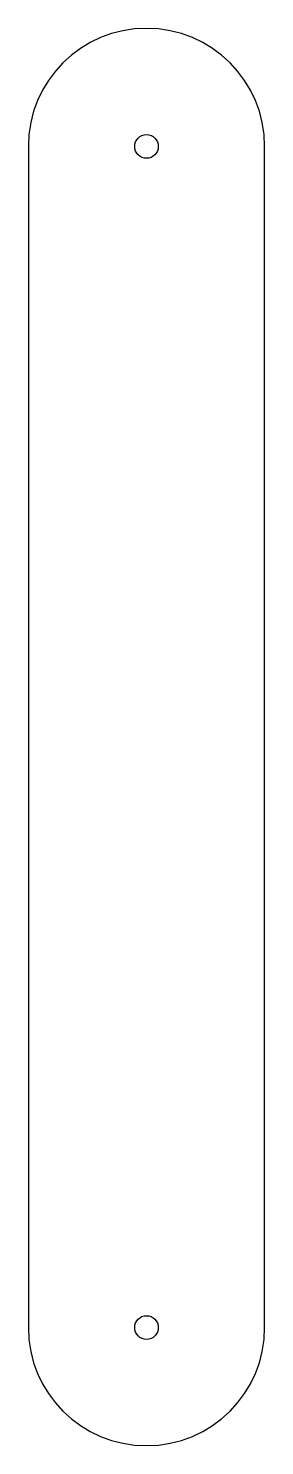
# Model space of a CAD drawing. Header units: millimetres. Extents: x 405 to 495, y 4860 to 5400.
import ezdxf

# ---------------------------------------------------------------- set-up
doc = ezdxf.new("R2010")
doc.units = ezdxf.units.MM
doc.layers.get('0').update_dxf_attribs({"linetype": 'CONTINUOUS'})

msp = doc.modelspace()

# ---------------------------------------------------------------- linework, layer by layer
msp.add_lwpolyline([(405, 5355), (405, 4905, 1), (495, 4905), (495, 5355, 1)], format="xyb", close=True)
for centre in [(450, 5355), (450, 4905)]:
    msp.add_circle(centre, 4.5)

doc.saveas('drawing.dxf')
